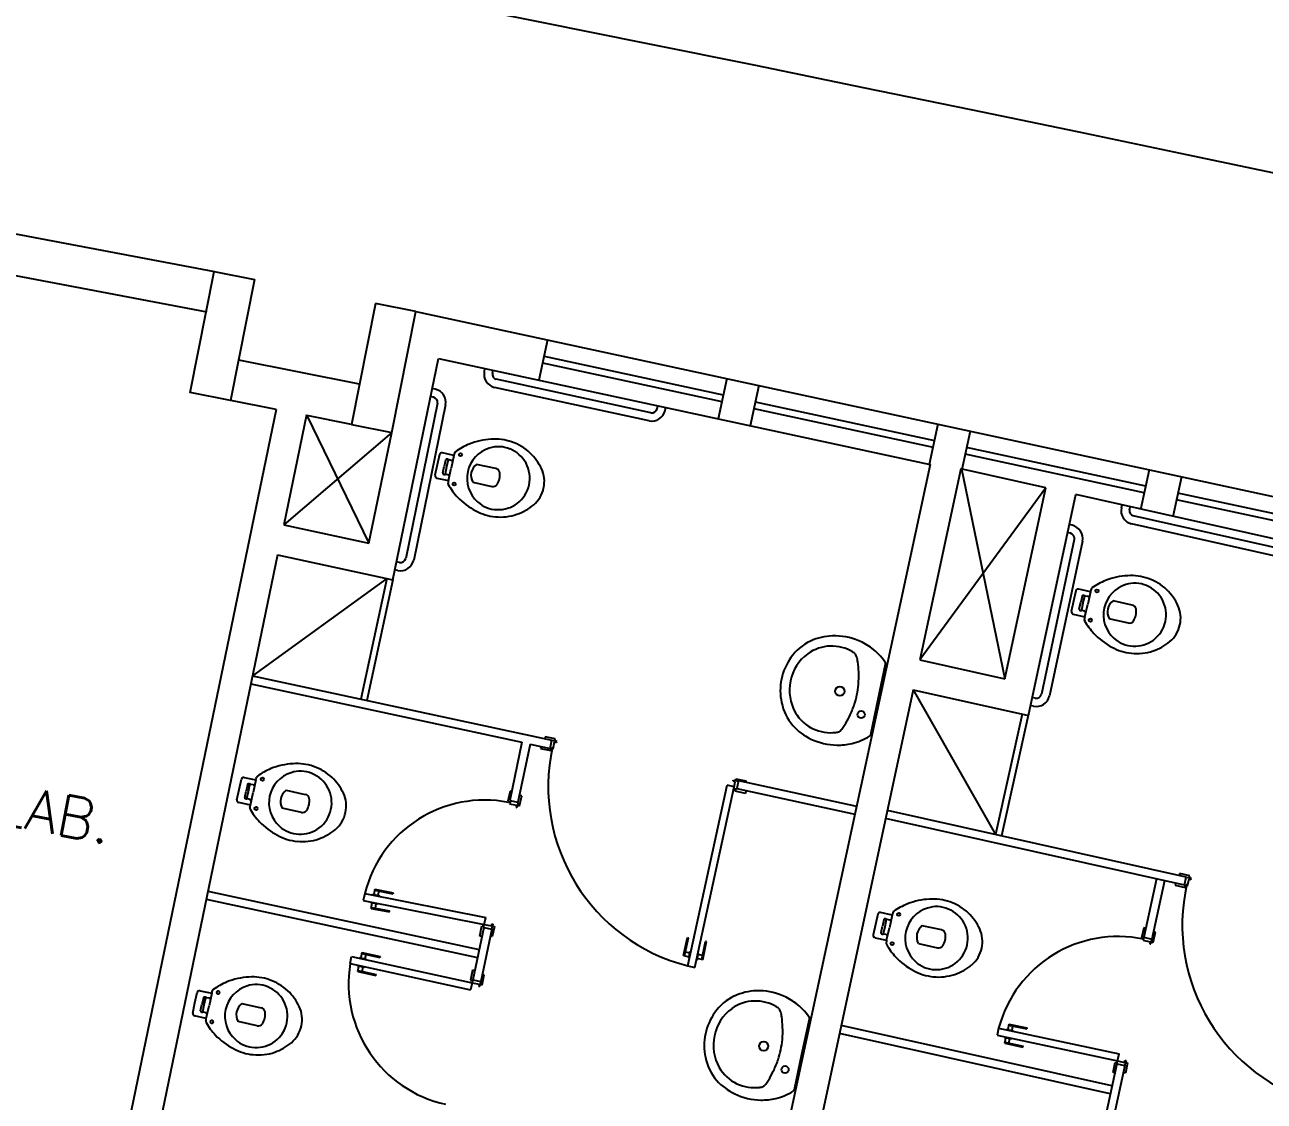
# Model space of a CAD drawing. Extents: x -152 to 150, y 325 to 437.
# Drawn here: x 71.87 to 77.9, y 363.66 to 368.9 of the extents above; entities that cross this region are included whole.
import ezdxf

# ---------------------------------------------------------------- set-up
doc = ezdxf.new("R2010")
doc.units = 0
doc.header["$LTSCALE"] = 0.01
doc.header["$MEASUREMENT"] = 0
doc.linetypes.add('HIDDEN2', pattern=[0.1875, 0.125, -0.0625])
for name, color, linetype in [('ALV', 2, 'CONTINUOUS'), ('DIV', 2, 'CONTINUOUS'), ('ESTR', 3, 'CONTINUOUS'), ('JANELA', 1, 'CONTINUOUS'), ('MAÇANETA', 2, 'CONTINUOUS'), ('PEÇAS', 1, 'CONTINUOUS'), ('PISO', 1, 'CONTINUOUS'), ('PORTA', 2, 'CONTINUOUS'), ('PROJ', 1, 'HIDDEN2'), ('TEXTO', 2, 'CONTINUOUS')]:
    doc.layers.add(name, color=color, linetype=linetype)
doc.styles.add('UNB-100', font='simplex.shx', dxfattribs={"height": 3})

msp = doc.modelspace()

# ---------------------------------------------------------------- linework, layer by layer
at = {"layer": 'ALV'}
for p, q in [((67.5106, 368.6965), (72.7891, 367.6961)), ((67.4733, 368.5), (72.7518, 367.4996)), ((73.7699, 367.5015), (79.4123, 366.2839)), ((73.4959, 367.1481), (72.9074, 367.2648)), ((73.6573, 366.196), (73.8802, 367.2732)), ((73.8802, 367.2732), (76.273, 366.7568)), ((73.0892, 367.0249), (71.947, 361.5049)), ((73.0892, 367.0249), (72.8685, 367.0687)), ((73.237, 366.9991), (73.1263, 366.464)), ((73.457, 366.9519), (73.2389, 366.9952)), ((73.5411, 366.3745), (73.6525, 366.9131)), ((76.273, 366.7568), (74.999, 360.853)), ((76.4221, 366.7359), (76.2216, 365.8073)), ((76.8347, 366.6437), (76.4221, 366.7359)), ((76.6354, 365.7148), (76.8347, 366.6437)), ((76.7504, 365.5354), (76.9811, 366.611)), ((79.3701, 366.0771), (76.9811, 366.611)), ((73.1263, 366.464), (73.5411, 366.3745)), ((73.0959, 366.3171), (72.328, 362.6059)), ((73.0959, 366.3171), (73.6573, 366.196)), ((76.2216, 365.8073), (76.6354, 365.7148)), ((76.1901, 365.6607), (75.394, 361.9554)), ((76.1901, 365.6607), (76.7504, 365.5354))]:
    msp.add_line(p, q, dxfattribs=at)
at = {"layer": 'DIV'}
for p, q in [((73.6275, 366.2024), (73.5009, 365.6159)), ((73.6568, 366.1961), (73.5302, 365.6096)), ((72.9662, 365.6904), (74.2859, 365.4056)), ((72.9743, 365.7296), (74.4313, 365.4151)), ((74.2859, 365.4056), (74.2271, 365.1217)), ((74.325, 365.3972), (74.2663, 365.1135)), ((74.325, 365.3972), (74.4228, 365.3761)), ((74.4228, 365.3761), (74.4313, 365.4151)), ((75.3399, 365.219), (75.3317, 365.1799)), ((75.3399, 365.219), (75.9144, 365.0951)), ((75.3317, 365.1799), (75.906, 365.056)), ((74.2271, 365.1217), (74.2663, 365.1135)), ((77.5098, 364.7099), (76.0556, 365.0349)), ((77.5187, 364.749), (76.064, 365.074)), ((77.3732, 364.7405), (77.3123, 364.457)), ((77.4122, 364.7318), (77.3513, 364.4483)), ((77.5098, 364.7099), (77.5187, 364.749)), ((72.7575, 364.6818), (74.0772, 364.397)), ((72.7494, 364.6426), (74.0691, 364.3578)), ((74.0995, 364.5047), (74.0468, 364.2501)), ((74.1386, 364.4965), (74.086, 364.2421)), ((74.0995, 364.5047), (74.1386, 364.4965)), ((77.3123, 364.457), (77.3513, 364.4483)), ((74.0468, 364.2501), (74.086, 364.2421)), ((77.1568, 363.7335), (75.8393, 364.028)), ((77.1484, 363.6944), (75.8309, 363.9889)), ((77.1799, 363.8411), (77.0917, 363.4305)), ((77.219, 363.8323), (77.1307, 363.4218)), ((77.1799, 363.8411), (77.219, 363.8323))]:
    msp.add_line(p, q, dxfattribs=at)
at = {"layer": 'DIV', "linetype": 'Continuous'}
for p, q in [((76.7206, 365.5421), (76.5897, 364.9565)), ((76.7499, 365.5356), (76.619, 364.95))]:
    msp.add_line(p, q, dxfattribs=at)
at = {"layer": 'ESTR'}
for p, q in [((73.5738, 367.5405), (73.457, 366.9519)), ((73.77, 367.5015), (73.5738, 367.5405)), ((73.6532, 366.913), (73.77, 367.5015)), ((73.457, 366.9519), (73.6532, 366.913))]:
    msp.add_line(p, q, dxfattribs=at)
msp.add_lwpolyline([(72.9846, 367.6573), (72.8678, 367.0688), (72.6716, 367.1077), (72.7884, 367.6962)], close=True, dxfattribs=at)
at = {"layer": 'JANELA', "linetype": 'Continuous'}
for p, q in [((74.4102, 367.3634), (74.368, 367.1679)), ((75.282, 367.1753), (75.2399, 366.9798)), ((75.4384, 367.1415), (75.3963, 366.946)), ((76.3103, 366.9534), (76.2681, 366.7579)), ((76.4667, 366.9196), (76.4245, 366.7241)), ((77.3385, 366.7315), (77.2963, 366.536)), ((77.4949, 366.6977), (77.4527, 366.5022))]:
    msp.add_line(p, q, dxfattribs=at)
at = {"layer": 'JANELA'}
for p, q in [((74.3931, 367.2839), (75.2649, 367.0958)), ((74.3861, 367.2516), (75.2579, 367.0635)), ((75.4143, 367.0297), (76.2861, 366.8416)), ((75.4213, 367.062), (76.2931, 366.8739)), ((77.3213, 366.652), (76.4495, 366.8401)), ((77.3144, 366.6197), (76.4425, 366.8078)), ((78.3496, 366.4301), (77.4777, 366.6182)), ((78.3426, 366.3978), (77.4708, 366.5859))]:
    msp.add_line(p, q, dxfattribs=at)
at = {"layer": 'MAÇANETA'}
for p, q in [((73.5579, 364.6658), (73.5574, 364.6629)), ((73.5579, 364.6658), (73.5923, 364.659)), ((73.5705, 364.6908), (73.5653, 364.6643)), ((73.5696, 364.6859), (73.6579, 364.6685)), ((73.5705, 364.6908), (73.6588, 364.6734)), ((73.5892, 364.6821), (73.5849, 364.6605)), ((73.6588, 364.6734), (73.6579, 364.6685)), ((73.55, 364.6256), (73.5506, 364.6285)), ((73.55, 364.6256), (73.5843, 364.6188)), ((73.5521, 364.5976), (73.5574, 364.6241)), ((73.5727, 364.5987), (73.577, 364.6202)), ((73.5843, 364.6188), (73.5849, 364.6217)), ((73.5923, 364.659), (73.5917, 364.6561)), ((73.5521, 364.5976), (73.6404, 364.5802)), ((73.5531, 364.6025), (73.6414, 364.5851)), ((73.6404, 364.5802), (73.6414, 364.5851)), ((75.0726, 364.368), (75.0918, 364.4559)), ((75.0775, 364.3669), (75.0967, 364.4548)), ((75.0918, 364.4559), (75.0967, 364.4548)), ((75.1605, 364.3488), (75.1797, 364.4367)), ((75.1654, 364.3477), (75.1846, 364.4356)), ((75.1846, 364.4356), (75.1797, 364.4367)), ((73.5072, 364.3829), (73.5014, 364.3566)), ((73.5061, 364.3781), (73.5941, 364.3589)), ((73.5072, 364.3829), (73.5951, 364.3638)), ((73.5257, 364.3738), (73.521, 364.3523)), ((73.5951, 364.3638), (73.5941, 364.3589)), ((75.0726, 364.368), (75.099, 364.3622)), ((75.0817, 364.3864), (75.1032, 364.3817)), ((75.0974, 364.3549), (75.1048, 364.3891)), ((75.1048, 364.3891), (75.1078, 364.3884)), ((75.1374, 364.3461), (75.1449, 364.3803)), ((75.1449, 364.3803), (75.142, 364.381)), ((75.1648, 364.3683), (75.1433, 364.373)), ((73.4854, 364.3181), (73.486, 364.321)), ((73.4854, 364.3181), (73.5196, 364.3106)), ((73.487, 364.2901), (73.4927, 364.3165)), ((73.4941, 364.3582), (73.4935, 364.3552)), ((73.4941, 364.3582), (73.5283, 364.3507)), ((73.5076, 364.2907), (73.5123, 364.3122)), ((73.5196, 364.3106), (73.5202, 364.3136)), ((73.5283, 364.3507), (73.5277, 364.3478)), ((75.0974, 364.3549), (75.1003, 364.3542)), ((75.1374, 364.3461), (75.1345, 364.3468)), ((75.1654, 364.3477), (75.139, 364.3534)), ((73.487, 364.2901), (73.5749, 364.271)), ((73.488, 364.295), (73.576, 364.2759)), ((73.5749, 364.271), (73.576, 364.2759)), ((76.642, 364.0096), (76.6414, 364.0067)), ((76.642, 364.0096), (76.6763, 364.0023)), ((76.655, 364.0345), (76.6494, 364.0081)), ((76.654, 364.0296), (76.742, 364.0109)), ((76.655, 364.0345), (76.743, 364.0158)), ((76.6735, 364.0254), (76.6689, 364.0039)), ((76.6763, 364.0023), (76.6757, 363.9994)), ((76.743, 364.0158), (76.742, 364.0109)), ((76.6335, 363.9695), (76.6341, 363.9725)), ((76.6335, 363.9695), (76.6677, 363.9622)), ((76.6352, 363.9416), (76.6409, 363.968)), ((76.6352, 363.9416), (76.7233, 363.9228)), ((76.6363, 363.9464), (76.7243, 363.9277)), ((76.6558, 363.9423), (76.6604, 363.9638)), ((76.6677, 363.9622), (76.6684, 363.9652)), ((76.7233, 363.9228), (76.7243, 363.9277))]:
    msp.add_line(p, q, dxfattribs=at)
at = {"layer": 'PEÇAS'}
for p, q in [((74.1027, 367.2098), (74.1058, 367.2245)), ((74.1418, 367.2014), (74.1449, 367.2161)), ((74.9136, 367.0093), (74.1608, 367.1717)), ((73.8551, 367.0844), (73.8404, 367.0874)), ((73.8632, 367.1235), (73.8486, 367.1266)), ((74.9052, 366.9702), (74.1523, 367.1326)), ((73.8745, 367.0548), (73.7199, 366.3004)), ((73.9137, 367.0467), (73.759, 366.2923)), ((74.9433, 367.0284), (74.9465, 367.0431)), ((74.9824, 367.02), (74.9856, 367.0347)), ((74.9829, 367.0223), (74.9856, 367.0347)), ((73.8843, 366.8051), (73.8734, 366.7548)), ((73.955, 366.8011), (73.8983, 366.8134)), ((73.9142, 366.7782), (73.9076, 366.7474)), ((73.9263, 366.7797), (73.9188, 366.745)), ((73.9416, 366.7769), (73.9308, 366.7792)), ((73.955, 366.8011), (73.9418, 366.74)), ((73.9564, 366.8077), (73.955, 366.8011)), ((73.9575, 366.8128), (73.9564, 366.8077)), ((73.8734, 366.7548), (73.8625, 366.7045)), ((73.9009, 366.7166), (73.9076, 366.7474)), ((73.9188, 366.745), (73.9113, 366.7103)), ((73.9286, 366.6789), (73.9418, 366.74)), ((74.1587, 366.7375), (74.0648, 366.7578)), ((73.8719, 366.6912), (73.9286, 366.6789)), ((73.9264, 366.7065), (73.9156, 366.7088)), ((73.9271, 366.6723), (73.926, 366.6672)), ((73.9286, 366.6789), (73.9271, 366.6723)), ((74.046, 366.6708), (74.1398, 366.6505)), ((77.2031, 366.546), (77.2064, 366.5607)), ((77.2421, 366.5373), (77.2454, 366.5519)), ((78.0126, 366.3395), (77.2609, 366.5075)), ((76.9547, 366.4224), (76.94, 366.4255)), ((76.9631, 366.4615), (76.9484, 366.4646)), ((78.0038, 366.3005), (77.2522, 366.4685)), ((76.9738, 366.3927), (76.8137, 365.6395)), ((77.0129, 366.3842), (76.8528, 365.631)), ((73.682, 366.2419), (73.6674, 366.245)), ((73.6902, 366.2811), (73.6755, 366.2841)), ((76.9818, 366.1429), (76.9705, 366.0927)), ((77.0525, 366.1384), (76.9959, 366.151)), ((77.0115, 366.1158), (77.0047, 366.085)), ((77.0236, 366.1172), (77.0159, 366.0825)), ((77.0389, 366.1143), (77.0281, 366.1167)), ((77.0525, 366.1384), (77.0388, 366.0774)), ((77.054, 366.145), (77.0525, 366.1384)), ((77.0551, 366.1501), (77.054, 366.145)), ((76.9705, 366.0927), (76.9592, 366.0424)), ((76.9978, 366.0543), (77.0047, 366.085)), ((77.0159, 366.0825), (77.0081, 366.0479)), ((77.0251, 366.0164), (77.0388, 366.0774)), ((77.2557, 366.0733), (77.162, 366.0942)), ((76.9685, 366.0291), (77.0251, 366.0164)), ((77.0231, 366.044), (77.0124, 366.0464)), ((77.0237, 366.0097), (77.0225, 366.0047)), ((77.0251, 366.0164), (77.0237, 366.0097)), ((77.1425, 366.0074), (77.2362, 365.9864)), ((76.0186, 365.6151), (76.0544, 365.7864)), ((75.9828, 365.4438), (76.0186, 365.6151)), ((76.7754, 365.5812), (76.7608, 365.5844)), ((76.7838, 365.6203), (76.7692, 365.6235)), ((72.9093, 365.1759), (72.9202, 365.2262)), ((72.9343, 365.2344), (72.991, 365.2221)), ((72.991, 365.2221), (72.9777, 365.161)), ((72.991, 365.2221), (72.9924, 365.2288)), ((72.9924, 365.2288), (72.9935, 365.2338)), ((72.8984, 365.1255), (72.9093, 365.1759)), ((72.9368, 365.1377), (72.9435, 365.1684)), ((72.9502, 365.1992), (72.9435, 365.1684)), ((72.9472, 365.1313), (72.9547, 365.166)), ((72.9547, 365.166), (72.9623, 365.2007)), ((72.9645, 365.0999), (72.9777, 365.161)), ((72.9775, 365.1979), (72.9668, 365.2002)), ((73.1376, 365.1719), (73.2315, 365.1515)), ((72.9645, 365.0999), (72.9078, 365.1122)), ((72.9623, 365.1275), (72.9515, 365.1299)), ((72.9619, 365.0882), (72.963, 365.0933)), ((72.963, 365.0933), (72.9645, 365.0999)), ((73.2126, 365.0645), (73.1188, 365.0849)), ((76.0168, 364.5687), (76.0056, 364.5184)), ((76.0875, 364.5643), (76.0309, 364.5769)), ((76.0587, 364.543), (76.051, 364.5084)), ((76.074, 364.5401), (76.0632, 364.5425)), ((76.0875, 364.5643), (76.074, 364.5033)), ((76.089, 364.5709), (76.0875, 364.5643)), ((76.0901, 364.576), (76.089, 364.5709)), ((76.0056, 364.5184), (75.9945, 364.4682)), ((76.033, 364.4801), (76.0398, 364.5109)), ((76.0466, 364.5416), (76.0398, 364.5109)), ((76.051, 364.5084), (76.0433, 364.4737)), ((76.0604, 364.4423), (76.074, 364.5033)), ((76.3277, 364.4925), (76.234, 364.5133)), ((76.0038, 364.4548), (76.0604, 364.4423)), ((76.0584, 364.4699), (76.0476, 364.4722)), ((76.059, 364.4356), (76.0578, 364.4305)), ((76.0604, 364.4423), (76.059, 364.4356)), ((76.2147, 364.4265), (76.3084, 364.4057)), ((72.6945, 364.1379), (72.7055, 364.1882)), ((72.7195, 364.1964), (72.7762, 364.1842)), ((72.7762, 364.1842), (72.7629, 364.1231)), ((72.7762, 364.1842), (72.7776, 364.1908)), ((72.7776, 364.1908), (72.7787, 364.1959)), ((72.6836, 364.0876), (72.6945, 364.1379)), ((72.7221, 364.0997), (72.7287, 364.1305)), ((72.7354, 364.1613), (72.7287, 364.1305)), ((72.7325, 364.0934), (72.74, 364.1281)), ((72.74, 364.1281), (72.7475, 364.1627)), ((72.7497, 364.062), (72.7629, 364.1231)), ((72.7628, 364.16), (72.752, 364.1623)), ((72.9229, 364.1339), (73.0167, 364.1136)), ((72.7497, 364.062), (72.693, 364.0743)), ((72.7475, 364.0896), (72.7367, 364.0919)), ((72.7483, 364.0553), (72.7497, 364.062)), ((72.7472, 364.0503), (72.7483, 364.0553)), ((72.9978, 364.0266), (72.904, 364.0469)), ((75.6482, 363.8877), (75.6843, 364.0589)), ((75.612, 363.7165), (75.6482, 363.8877))]:
    msp.add_line(p, q, dxfattribs=at)
for centre, radius in [((73.9865, 366.805), 0.0075), ((73.9557, 366.6623), 0.0075), ((77.084, 366.142), 0.0075), ((77.0521, 365.9996), 0.0075), ((75.8326, 365.6539), 0.0225), ((75.9366, 365.5403), 0.0175), ((73.0225, 365.226), 0.0075), ((72.9916, 365.0833), 0.0075), ((76.1191, 364.568), 0.0075), ((76.0874, 364.4255), 0.0075), ((72.8077, 364.1881), 0.0075), ((72.7768, 364.0454), 0.0075), ((75.4622, 363.9269), 0.0225), ((75.566, 363.813), 0.0175)]:
    msp.add_circle(centre, radius, dxfattribs=at)
for centre, radius, start, end in [((74.1662, 367.1961), 0.065, 167.82191, 257.82191), ((74.1662, 367.1961), 0.025, 167.82191, 257.82191), ((73.85, 367.0599), 0.025, 348.27187, 78.27187), ((73.85, 367.0599), 0.065, 348.27187, 78.27187), ((74.9189, 367.0337), 0.065, 257.82191, 347.82191), ((74.9189, 367.0337), 0.025, 257.82191, 347.82191), ((74.1497, 366.5598), 0.3204, 112.25288, 125.84303), ((74.1727, 366.6894), 0.1544, 107.44681, 167.54217), ((74.1536, 366.5454), 0.3352, 93.04342, 111.94332), ((74.1717, 366.698), 0.1458, 67.34537, 108.089), ((74.1551, 366.6376), 0.2433, 70.74567, 94.55313), ((74.1559, 366.6324), 0.248, 46.7179, 71.30792), ((73.8956, 366.8019), 0.0118, 76.49199, 164.11078), ((73.9208, 366.777), 0.00666, 131.68865, 169.83379), ((73.9197, 366.7771), 0.00592, 100.3893, 123.85493), ((73.9202, 366.7699), 0.0131, 58.13278, 97.17844), ((73.9342, 366.7906), 0.0119, 233.77054, 253.73886), ((73.943, 366.7851), 0.00832, 259.80585, 343.07293), ((73.9675, 366.811), 0.0102, 122.54703, 169.48235), ((74.1686, 366.6877), 0.1566, 29.01334, 67.7629), ((74.14, 366.6197), 0.2681, 25.95123, 46.11005), ((73.9074, 366.715), 0.00666, 165.7481, 203.89323), ((74.173, 366.6907), 0.1544, 168.03971, 228.13507), ((74.106, 366.7033), 0.0683, 127.10274, 208.47914), ((74.1539, 366.7138), 0.0241, 11.30134, 78.68148), ((74.094, 366.7059), 0.0846, 327.01323, 8.56866), ((74.1708, 366.6906), 0.1532, 347.7362, 28.45463), ((74.2458, 366.6746), 0.149, 347.66276, 24.78902), ((73.8741, 366.7027), 0.0118, 171.4711, 259.08989), ((73.9063, 366.7154), 0.00592, 211.72695, 235.19259), ((73.9098, 366.7217), 0.0131, 238.40344, 277.4491), ((73.9139, 366.6971), 0.0119, 81.84302, 101.81135), ((73.9359, 366.6648), 0.0102, 166.09953, 213.03485), ((73.9243, 366.6984), 0.00832, 352.50896, 75.77604), ((74.2056, 366.8182), 0.3204, 209.73885, 223.32901), ((74.1453, 366.674), 0.0241, 256.90041, 324.28054), ((74.1707, 366.6903), 0.1532, 307.12725, 347.84568), ((74.2151, 366.8296), 0.3352, 223.63856, 242.53846), ((74.2457, 366.6739), 0.149, 310.79287, 347.91912), ((74.1685, 366.6832), 0.1458, 227.49288, 268.23651), ((74.1699, 366.6939), 0.1566, 267.81898, 306.56854), ((74.172, 366.7676), 0.2681, 289.47183, 309.63065), ((77.2665, 366.5319), 0.065, 167.40296, 257.40296), ((77.2665, 366.5319), 0.025, 167.40296, 257.40296), ((74.1784, 366.745), 0.2433, 241.02875, 264.83621), ((74.1812, 366.7495), 0.248, 264.27396, 288.86399), ((76.9494, 366.3979), 0.025, 347.85292, 77.85292), ((76.9494, 366.3979), 0.065, 347.85292, 77.85292), ((73.6954, 366.3055), 0.065, 258.27187, 348.27187), ((73.6954, 366.3055), 0.025, 258.27187, 348.27187), ((77.2454, 365.8956), 0.3204, 111.83393, 125.42408), ((77.2693, 366.025), 0.1544, 107.02786, 167.12323), ((77.2492, 365.8812), 0.3352, 92.62447, 111.52437), ((77.2684, 366.0337), 0.1458, 66.92642, 107.67005), ((77.2514, 365.9734), 0.2433, 70.32673, 94.13419), ((77.2521, 365.9682), 0.248, 46.29895, 70.88897), ((76.993, 366.1396), 0.0118, 76.07305, 163.69183), ((77.0181, 366.1145), 0.00666, 131.2697, 169.41484), ((77.017, 366.1146), 0.00592, 99.97035, 123.43598), ((77.0175, 366.1075), 0.0131, 57.71383, 96.75949), ((77.0315, 366.128), 0.0119, 233.35159, 253.31991), ((77.0404, 366.1224), 0.00832, 259.3869, 342.65398), ((77.0651, 366.1481), 0.0102, 122.12808, 169.0634), ((77.2652, 366.0234), 0.1566, 28.59439, 67.34395), ((77.2362, 365.9556), 0.2681, 25.53228, 45.69111), ((77.0042, 366.0526), 0.00666, 165.32915, 203.47428), ((77.2696, 366.0263), 0.1544, 167.62076, 227.71612), ((77.2028, 366.0395), 0.0683, 126.68379, 208.0602), ((77.2508, 366.0496), 0.0241, 10.88239, 78.26253), ((77.1907, 366.0422), 0.0846, 326.59428, 8.14971), ((77.2674, 366.0263), 0.1532, 347.31725, 28.03568), ((77.3424, 366.0097), 0.149, 347.24381, 24.37007), ((76.9709, 366.0406), 0.0118, 171.05215, 258.67094), ((77.0032, 366.053), 0.00592, 211.308, 234.77364), ((77.0067, 366.0593), 0.0131, 237.98449, 277.03015), ((77.0106, 366.0346), 0.0119, 81.42408, 101.3924), ((77.0324, 366.0022), 0.0102, 165.68059, 212.61591), ((77.021, 366.0359), 0.00832, 352.09001, 75.35709), ((77.3032, 366.1536), 0.3204, 209.3199, 222.91006), ((77.2418, 366.0099), 0.0241, 256.48146, 323.86159), ((77.2674, 366.026), 0.1532, 306.70831, 347.42673), ((77.3128, 366.165), 0.3352, 223.21961, 242.11951), ((77.3422, 366.0091), 0.149, 310.37392, 347.50017), ((75.7937, 365.6794), 0.242, 115.52395, 145.2294), ((75.7929, 365.6741), 0.1995, 91.82497, 125.66634), ((75.8075, 365.6404), 0.2832, 92.12802, 114.62913), ((75.792, 365.6723), 0.2012, 59.2142, 91.57316), ((75.806, 365.6149), 0.3086, 67.3661, 91.68795), ((75.7932, 365.598), 0.3292, 53.59085, 66.44116), ((77.2651, 366.0189), 0.1458, 227.07393, 267.81756), ((77.2666, 366.0296), 0.1566, 267.40003, 306.1496), ((77.2692, 366.1033), 0.2681, 289.05288, 309.2117), ((75.81, 365.6598), 0.2667, 143.75708, 168.45004), ((75.8062, 365.6613), 0.2176, 126.55855, 168.69661), ((75.8778, 365.8102), 0.039, 37.70388, 63.75581), ((75.8732, 365.8081), 0.0439, 14.52526, 36.14236), ((75.7888, 365.784), 0.1317, 5.40097, 15.49456), ((75.8091, 365.6267), 0.2967, 35.04722, 52.76559), ((77.2754, 366.0807), 0.2433, 240.6098, 264.41726), ((77.2783, 366.0851), 0.248, 263.85501, 288.44504), ((75.5088, 365.7324), 0.416, 2.02753, 8.85266), ((76.0436, 365.7896), 0.0113, 343.26888, 41.59671), ((75.8095, 365.6576), 0.2667, 167.96006, 192.65302), ((75.8054, 365.6577), 0.2176, 167.7135, 209.85155), ((75.4516, 365.7282), 0.4734, 354.89955, 2.28827), ((75.5456, 365.7114), 0.3778, 340.96998, 348.57286), ((75.5465, 365.7161), 0.3778, 347.83724, 355.44012), ((76.7892, 365.6447), 0.065, 257.85292, 347.85292), ((76.7892, 365.6447), 0.025, 257.85292, 347.85292), ((75.7868, 365.6461), 0.242, 191.1807, 220.88615), ((75.4537, 365.7383), 0.4734, 334.12184, 341.51055), ((75.7881, 365.6513), 0.1995, 210.74376, 244.58513), ((75.5045, 365.7116), 0.416, 327.55744, 334.38257), ((75.815, 365.6764), 0.2832, 221.78097, 244.28209), ((75.7881, 365.6533), 0.2012, 244.83694, 277.19591), ((75.8115, 365.4926), 0.039, 272.65429, 298.70623), ((75.8081, 365.4963), 0.0439, 300.26775, 321.88484), ((75.7404, 365.5522), 0.1317, 320.91555, 331.00913), ((75.8239, 365.7003), 0.3086, 244.72215, 269.044), ((75.8189, 365.7209), 0.3292, 269.96894, 282.81925), ((75.822, 365.6883), 0.2967, 283.64452, 301.36288), ((75.9717, 365.4451), 0.0113, 294.81339, 353.14122), ((73.1855, 364.9807), 0.3204, 112.22186, 125.81202), ((73.1894, 364.9663), 0.3352, 93.01241, 111.91231), ((73.191, 365.0585), 0.2433, 70.71466, 94.52212), ((73.1917, 365.0533), 0.248, 46.68689, 71.27691), ((72.9315, 365.223), 0.0118, 76.46098, 164.07977), ((73.0035, 365.232), 0.0102, 122.51602, 169.45134), ((73.2086, 365.1103), 0.1544, 107.4158, 167.51116), ((73.2076, 365.1189), 0.1458, 67.31436, 108.05799), ((73.2045, 365.1086), 0.1566, 28.98233, 67.73189), ((73.1759, 365.0406), 0.2681, 25.92022, 46.07904), ((72.9567, 365.1981), 0.00666, 131.65764, 169.80278), ((72.9556, 365.1981), 0.00592, 100.35828, 123.82392), ((72.9562, 365.191), 0.0131, 58.10177, 97.14743), ((72.9701, 365.2116), 0.0119, 233.73953, 253.70785), ((72.979, 365.2061), 0.00832, 259.77484, 343.04191), ((73.1788, 365.1174), 0.0683, 127.07173, 208.44813), ((73.2267, 365.1279), 0.0241, 11.27033, 78.65047), ((73.2067, 365.1115), 0.1532, 347.70519, 28.42362), ((73.2817, 365.0954), 0.149, 347.63175, 24.75801), ((72.91, 365.1238), 0.0118, 171.44009, 259.05888), ((72.9433, 365.136), 0.00666, 165.71709, 203.86222), ((72.9422, 365.1364), 0.00592, 211.69594, 235.16158), ((72.9457, 365.1427), 0.0131, 238.37243, 277.41809), ((72.9498, 365.1181), 0.0119, 81.81201, 101.78034), ((72.9718, 365.0858), 0.0102, 166.06852, 213.00384), ((72.9602, 365.1195), 0.00832, 352.47795, 75.74503), ((73.2089, 365.1116), 0.1544, 168.0087, 228.10406), ((73.1668, 365.12), 0.0846, 326.98222, 8.53765), ((73.2416, 365.239), 0.3204, 209.70784, 223.298), ((73.2181, 365.088), 0.0241, 256.86939, 324.24953), ((73.2066, 365.1112), 0.1532, 307.09624, 347.81467), ((73.2816, 365.0948), 0.149, 310.76185, 347.88811), ((73.2511, 365.2505), 0.3352, 223.60755, 242.50745), ((73.2044, 365.1041), 0.1458, 227.46187, 268.2055), ((73.2058, 365.1148), 0.1566, 267.78797, 306.53753), ((73.208, 365.1885), 0.2681, 289.44082, 309.59964), ((73.2143, 365.1659), 0.2433, 240.99774, 264.8052), ((73.2171, 365.1704), 0.248, 264.24295, 288.83298), ((76.2809, 364.3219), 0.3204, 111.94817, 125.53833), ((76.2848, 364.3075), 0.3352, 92.73872, 111.63862), ((76.3036, 364.4601), 0.1458, 67.04067, 107.7843), ((76.2868, 364.3998), 0.2433, 70.44097, 94.24843), ((76.2875, 364.3945), 0.248, 46.4132, 71.00322), ((76.0281, 364.5654), 0.0118, 76.18729, 163.80608), ((76.0532, 364.5404), 0.00666, 131.38395, 169.52909), ((76.052, 364.5405), 0.00592, 100.08459, 123.55023), ((76.0526, 364.5333), 0.0131, 57.82808, 96.87374), ((76.0666, 364.5539), 0.0119, 233.46584, 253.43416), ((76.0755, 364.5483), 0.00832, 259.50115, 342.76822), ((76.1001, 364.5741), 0.0102, 122.24233, 169.17765), ((76.3046, 364.4514), 0.1544, 107.14211, 167.23747), ((76.3005, 364.4497), 0.1566, 28.70864, 67.4582), ((76.2716, 364.3819), 0.2681, 25.64653, 45.80535), ((76.3049, 364.4527), 0.1544, 167.73501, 227.83037), ((76.2748, 364.4587), 0.0683, 126.79804, 208.17444), ((76.3228, 364.4689), 0.0241, 10.99664, 78.37678), ((76.3027, 364.4527), 0.1532, 347.4315, 28.14993), ((76.3777, 364.4362), 0.149, 347.35806, 24.48432), ((76.0061, 364.4664), 0.0118, 171.1664, 258.78519), ((76.0394, 364.4784), 0.00666, 165.4434, 203.58853), ((76.0384, 364.4788), 0.00592, 211.42225, 234.88789), ((76.0419, 364.4851), 0.0131, 238.09874, 277.1444), ((76.0459, 364.4605), 0.0119, 81.53832, 101.50665), ((76.0677, 364.4281), 0.0102, 165.79483, 212.73015), ((76.0563, 364.4618), 0.00832, 352.20426, 75.47134), ((76.3382, 364.58), 0.3204, 209.43415, 223.02431), ((76.2628, 364.4614), 0.0846, 326.70853, 8.26396), ((76.314, 364.4291), 0.0241, 256.5957, 323.97584), ((76.3026, 364.4524), 0.1532, 306.82255, 347.54098), ((76.3775, 364.4356), 0.149, 310.48816, 347.61442), ((76.3478, 364.5914), 0.3352, 223.33386, 242.23376), ((76.3003, 364.4452), 0.1458, 227.18818, 267.93181), ((76.3019, 364.4559), 0.1566, 267.51428, 306.26384), ((76.3043, 364.5296), 0.2681, 289.16713, 309.32595), ((72.9747, 363.9284), 0.3352, 93.01241, 111.91231), ((72.9762, 364.0206), 0.2433, 70.71466, 94.52212), ((72.977, 364.0153), 0.248, 46.68689, 71.27691), ((76.3106, 364.507), 0.2433, 240.72405, 264.53151), ((76.3134, 364.5115), 0.248, 263.96926, 288.55929), ((72.7168, 364.185), 0.0118, 76.46098, 164.07977), ((72.7887, 364.194), 0.0102, 122.51602, 169.45134), ((72.9707, 363.9427), 0.3204, 112.22186, 125.81202), ((72.9938, 364.0723), 0.1544, 107.4158, 167.51116), ((72.9928, 364.081), 0.1458, 67.31436, 108.05799), ((72.9897, 364.0706), 0.1566, 28.98233, 67.73189), ((72.9611, 364.0027), 0.2681, 25.92022, 46.07904), ((75.4371, 363.9134), 0.2832, 92.01451, 114.51563), ((75.4356, 363.8879), 0.3086, 67.2526, 91.57445), ((72.742, 364.1601), 0.00666, 131.65764, 169.80278), ((72.7408, 364.1602), 0.00592, 100.35828, 123.82392), ((72.7414, 364.153), 0.0131, 58.10177, 97.14743), ((72.7553, 364.1737), 0.0119, 233.73953, 253.70785), ((72.7642, 364.1681), 0.00832, 259.77484, 343.04191), ((72.964, 364.0795), 0.0683, 127.07173, 208.44813), ((72.9919, 364.0736), 0.1532, 347.70519, 28.42362), ((75.4234, 363.9525), 0.242, 115.41045, 145.1159), ((75.4225, 363.9472), 0.1995, 91.71147, 125.55283), ((75.4217, 363.9454), 0.2012, 59.10069, 91.45965), ((75.4227, 363.871), 0.3292, 53.47734, 66.32766), ((75.4387, 363.8997), 0.2967, 34.93371, 52.65208), ((72.6952, 364.0858), 0.0118, 171.44009, 259.05888), ((72.7285, 364.0981), 0.00666, 165.71709, 203.86222), ((72.7275, 364.0985), 0.00592, 211.69594, 235.16158), ((72.7309, 364.1048), 0.0131, 238.37243, 277.41809), ((72.7351, 364.0802), 0.0119, 81.81201, 101.78034), ((72.7454, 364.0815), 0.00832, 352.47795, 75.74503), ((72.9941, 364.0736), 0.1544, 168.0087, 228.10406), ((73.012, 364.0899), 0.0241, 11.27033, 78.65047), ((72.952, 364.0821), 0.0846, 326.98222, 8.53765), ((73.0669, 364.0575), 0.149, 347.63175, 24.75801), ((75.4396, 363.9328), 0.2667, 143.64357, 168.33653), ((75.4359, 363.9344), 0.2176, 126.44505, 168.5831), ((75.5077, 364.0831), 0.039, 37.59037, 63.6423), ((75.5031, 364.081), 0.0439, 14.41176, 36.02885), ((75.4187, 364.0571), 0.1317, 5.28746, 15.38105), ((75.1386, 364.006), 0.416, 1.91402, 8.73915), ((75.6735, 364.0622), 0.0113, 343.15537, 41.48321), ((72.757, 364.0478), 0.0102, 166.06852, 213.00384), ((73.0268, 364.2011), 0.3204, 209.70784, 223.298), ((73.0033, 364.0501), 0.0241, 256.86939, 324.24953), ((72.9919, 364.0733), 0.1532, 307.09624, 347.81467), ((73.0668, 364.0568), 0.149, 310.76185, 347.88811), ((75.0814, 364.0019), 0.4734, 354.78605, 2.17476), ((73.0363, 364.2126), 0.3352, 223.60755, 242.50745), ((72.9896, 364.0661), 0.1458, 227.46187, 268.2055), ((72.9911, 364.0768), 0.1566, 267.78797, 306.53753), ((72.9932, 364.1505), 0.2681, 289.44082, 309.59964), ((75.4392, 363.9306), 0.2667, 167.84656, 192.53952), ((75.4351, 363.9307), 0.2176, 167.59999, 209.73804), ((75.1763, 363.9897), 0.3778, 347.72373, 355.32662), ((72.9995, 364.128), 0.2433, 240.99774, 264.8052), ((73.0024, 364.1324), 0.248, 264.24295, 288.83298), ((75.1753, 363.9849), 0.3778, 340.85647, 348.45936), ((75.4164, 363.9192), 0.242, 191.06719, 220.77264), ((75.4177, 363.9244), 0.1995, 210.63026, 244.47162), ((75.0835, 364.0121), 0.4734, 334.00833, 341.39704), ((75.4446, 363.9494), 0.2832, 221.66746, 244.16858), ((75.3699, 363.8254), 0.1317, 320.80204, 330.89563), ((75.1342, 363.9852), 0.416, 327.44394, 334.26907), ((75.4177, 363.9263), 0.2012, 244.72344, 277.0824), ((75.4408, 363.7657), 0.039, 272.54079, 298.59272), ((75.4374, 363.7694), 0.0439, 300.15424, 321.77133), ((75.4517, 363.9613), 0.2967, 283.53101, 301.24938), ((75.6009, 363.7178), 0.0113, 294.69988, 353.02772), ((75.4536, 363.9733), 0.3086, 244.60864, 268.93049), ((75.4487, 363.9939), 0.3292, 269.85543, 282.70575)]:
    msp.add_arc(centre, radius, start, end, dxfattribs=at)
at = {"layer": 'PISO'}
for radius, end in [(382.359, 90.017622), (375.7445, 90.017932)]:
    msp.add_arc((0.4633, 0.5064), radius, 69.089575, end, dxfattribs=at)
at = {"layer": 'PORTA'}
for p, q in [((74.3992, 365.4324), (74.3971, 365.4226)), ((74.4481, 365.4217), (74.3992, 365.4324)), ((74.4313, 365.4151), (74.4459, 365.4119)), ((74.4374, 365.3729), (74.4449, 365.4071)), ((74.4449, 365.4071), (74.4546, 365.4049)), ((74.4459, 365.4119), (74.4481, 365.4217)), ((74.4557, 365.4098), (74.4459, 365.4119)), ((74.4546, 365.4049), (74.4557, 365.4098)), ((74.3788, 365.3857), (74.3767, 365.3759)), ((74.3767, 365.3759), (74.4255, 365.3652)), ((74.4228, 365.3761), (74.4276, 365.375)), ((74.4255, 365.3652), (74.4276, 365.375)), ((74.4276, 365.375), (74.4374, 365.3729)), ((75.3141, 365.216), (75.3151, 365.2209)), ((75.3238, 365.2138), (75.3141, 365.216)), ((75.3151, 365.2209), (75.3249, 365.2187)), ((75.3164, 365.1796), (75.3238, 365.2138)), ((75.3249, 365.2187), (75.327, 365.2285)), ((75.3396, 365.2155), (75.3249, 365.2187)), ((75.327, 365.2285), (75.3759, 365.2178)), ((75.3759, 365.2178), (75.3738, 365.2081)), ((74.228, 365.1675), (74.2178, 365.1185)), ((74.2378, 365.1654), (74.228, 365.1675)), ((74.2847, 365.1454), (74.2749, 365.1474)), ((75.0923, 364.3176), (75.2843, 365.1969)), ((75.1265, 364.3101), (75.3185, 365.1894)), ((75.3185, 365.1894), (75.2843, 365.1969)), ((75.3261, 365.1775), (75.3164, 365.1796)), ((75.324, 365.1677), (75.3261, 365.1775)), ((75.3729, 365.1571), (75.324, 365.1677)), ((75.331, 365.1764), (75.3261, 365.1775)), ((75.375, 365.1668), (75.3729, 365.1571)), ((74.2178, 365.1185), (74.2276, 365.1165)), ((74.2276, 365.1165), (74.2255, 365.1067)), ((74.2255, 365.1067), (74.2598, 365.0995)), ((74.2286, 365.1214), (74.2276, 365.1165)), ((74.2598, 365.0995), (74.2577, 365.0897)), ((74.2577, 365.0897), (74.2626, 365.0887)), ((74.2626, 365.0887), (74.2647, 365.0985)), ((74.2677, 365.1132), (74.2647, 365.0985)), ((74.2647, 365.0985), (74.2745, 365.0964)), ((74.2745, 365.0964), (74.2847, 365.1454)), ((77.4868, 364.7665), (77.4845, 364.7567)), ((77.5355, 364.7554), (77.4868, 364.7665)), ((77.5187, 364.749), (77.5333, 364.7456)), ((77.5244, 364.7066), (77.5322, 364.7408)), ((77.5322, 364.7408), (77.5419, 364.7385)), ((77.5333, 364.7456), (77.5355, 364.7554)), ((77.543, 364.7434), (77.5333, 364.7456)), ((77.5419, 364.7385), (77.543, 364.7434)), ((73.5206, 364.6701), (73.5138, 364.6358)), ((73.5206, 364.6701), (74.1092, 364.5538)), ((77.4659, 364.7199), (77.4637, 364.7102)), ((77.4637, 364.7102), (77.5125, 364.6991)), ((77.5098, 364.7099), (77.5147, 364.7088)), ((77.5125, 364.6991), (77.5147, 364.7088)), ((77.5147, 364.7088), (77.5244, 364.7066)), ((73.5138, 364.6358), (74.1024, 364.5194)), ((74.1024, 364.5194), (74.1092, 364.5538)), ((74.0805, 364.4627), (74.0907, 364.5117)), ((74.0907, 364.5117), (74.1005, 364.5096)), ((74.0995, 364.5047), (74.1005, 364.5096)), ((74.1005, 364.5096), (74.1026, 364.5194)), ((74.1026, 364.5194), (74.1368, 364.5122)), ((74.1368, 364.5122), (74.1389, 364.522)), ((74.1386, 364.4965), (74.1417, 364.5112)), ((74.1389, 364.522), (74.1438, 364.521)), ((74.1515, 364.5092), (74.1413, 364.4602)), ((74.1438, 364.521), (74.1417, 364.5112)), ((74.1417, 364.5112), (74.1515, 364.5092)), ((77.3118, 364.5031), (77.3014, 364.4542)), ((77.3216, 364.501), (77.3118, 364.5031)), ((77.3684, 364.4809), (77.3586, 364.4829)), ((74.0903, 364.4607), (74.0805, 364.4627)), ((74.1413, 364.4602), (74.1315, 364.4623)), ((77.3014, 364.4542), (77.3112, 364.4521)), ((77.3112, 364.4521), (77.3091, 364.4424)), ((77.3091, 364.4424), (77.3434, 364.4351)), ((77.3122, 364.457), (77.3112, 364.4521)), ((77.3434, 364.4351), (77.3413, 364.4253)), ((77.3413, 364.4253), (77.3462, 364.4243)), ((77.3462, 364.4243), (77.3482, 364.434)), ((77.3514, 364.4487), (77.3482, 364.434)), ((77.3482, 364.434), (77.358, 364.432)), ((77.358, 364.432), (77.3684, 364.4809)), ((73.4494, 364.329), (73.4568, 364.3632)), ((73.4568, 364.3632), (74.0431, 364.2356)), ((73.4494, 364.329), (74.0357, 364.2014)), ((75.0923, 364.3176), (75.1265, 364.3101)), ((74.0456, 364.2963), (74.0355, 364.2474)), ((74.0355, 364.2474), (74.0453, 364.2453)), ((74.0453, 364.2453), (74.0433, 364.2355)), ((74.0463, 364.2502), (74.0453, 364.2453)), ((74.0554, 364.2943), (74.0456, 364.2963)), ((74.0855, 364.2422), (74.0825, 364.2275)), ((74.0922, 364.2255), (74.1023, 364.2744)), ((74.1023, 364.2744), (74.0925, 364.2764)), ((74.0431, 364.2356), (74.0357, 364.2014)), ((74.0433, 364.2355), (74.0776, 364.2285)), ((74.0776, 364.2285), (74.0755, 364.2187)), ((74.0755, 364.2187), (74.0804, 364.2177)), ((74.0804, 364.2177), (74.0825, 364.2275)), ((74.0825, 364.2275), (74.0922, 364.2255)), ((76.6047, 364.0145), (76.5975, 363.9803)), ((76.6047, 364.0145), (77.1916, 363.8897)), ((76.5975, 363.9803), (77.1843, 363.8555)), ((77.1843, 363.8555), (77.1916, 363.8897)), ((77.1621, 363.7989), (77.1725, 363.8478)), ((77.1725, 363.8478), (77.1823, 363.8457)), ((77.1812, 363.8408), (77.1823, 363.8457)), ((77.1823, 363.8457), (77.1843, 363.8555)), ((77.1843, 363.8555), (77.2186, 363.8482)), ((77.2186, 363.8482), (77.2207, 363.858)), ((77.2204, 363.8325), (77.2235, 363.8472)), ((77.2207, 363.858), (77.2256, 363.8569)), ((77.2333, 363.8451), (77.2229, 363.7962)), ((77.2256, 363.8569), (77.2235, 363.8472)), ((77.2235, 363.8472), (77.2333, 363.8451)), ((77.1719, 363.7968), (77.1621, 363.7989)), ((77.2229, 363.7962), (77.2131, 363.7982))]:
    msp.add_line(p, q, dxfattribs=at)
for centre, radius, start, end in [((75.3136, 365.1905), 0.9, 167.68088, 255.77066), ((74.1034, 364.5243), 0.6, 78.81864, 165.95265), ((78.3991, 364.5168), 0.9, 167.19392, 255.2837), ((77.1854, 363.8604), 0.6, 77.99702, 165.13103), ((74.042, 364.2307), 0.6, 170.58562, 257.71963)]:
    msp.add_arc(centre, radius, start, end, dxfattribs=at)
at = {"layer": 'PROJ', "linetype": 'Continuous'}
for p, q in [((73.2389, 366.9952), (73.5411, 366.3745)), ((73.6525, 366.9131), (73.1263, 366.464)), ((76.4244, 366.7354), (76.6354, 365.7148)), ((76.8347, 366.6437), (76.2216, 365.8073)), ((73.6275, 366.2024), (72.9743, 365.7296)), ((76.1901, 365.6607), (76.5897, 364.9565))]:
    msp.add_line(p, q, dxfattribs=at)

# ---------------------------------------------------------------- texts
at = {"layer": 'TEXTO', "style": 'UNB-100'}
msp.add_text('SUB. COORD. LAB.', height=0.2, rotation=349.09465, dxfattribs=at).set_placement((69.8465, 365.3759))

doc.saveas('drawing.dxf')
